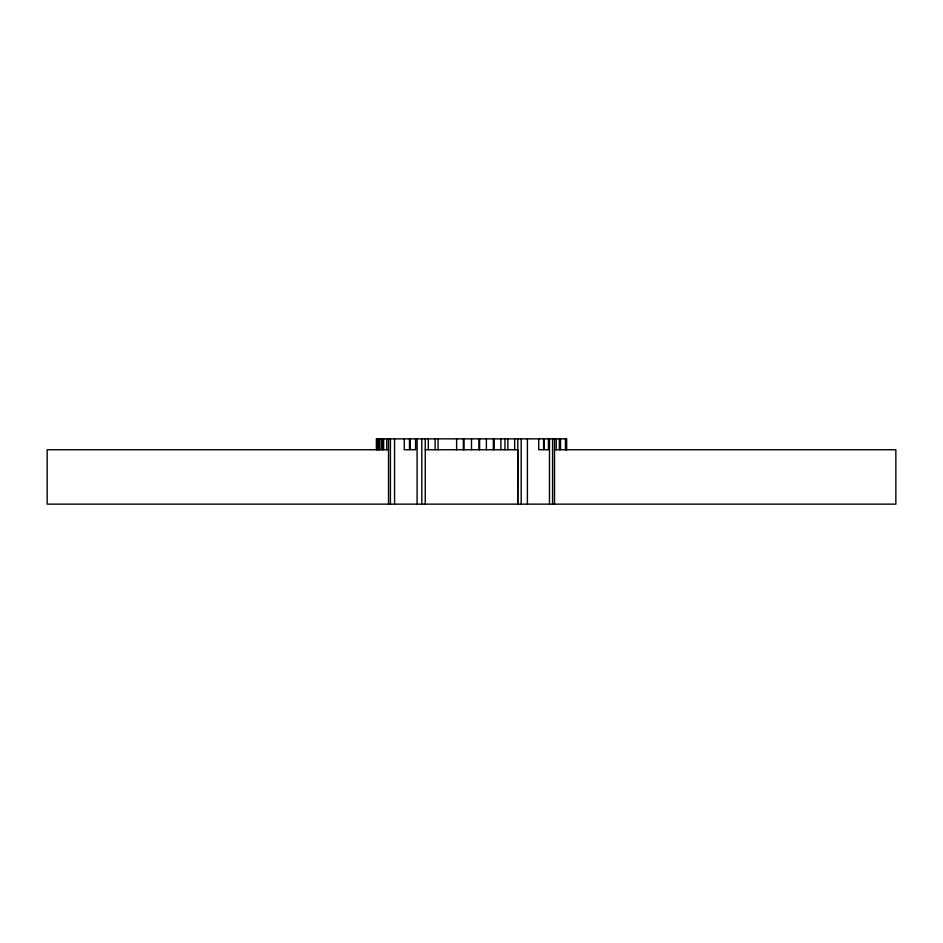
<?xml version="1.0" encoding="UTF-8"?>
<svg xmlns="http://www.w3.org/2000/svg" width="943" height="943" viewBox="0 0 943 943"><rect width="100%" height="100%" fill="white"/><g stroke="black" fill="none" stroke-linecap="round" stroke-linejoin="round"><path stroke-width="1.41" d="M388.516 449.74L47.15 449.74L47.15 504.14L895.85 504.14L895.85 449.74L554.508 449.74M425.258 449.74L517.801 449.74L517.742 504.14L517.801 438.86M566.59 449.74L566.59 438.86L376.41 438.86L376.41 449.74M566.366 438.86L566.366 449.74M566.295 438.86L566.236 449.74M565.423 438.86L565.423 449.74M560.543 438.86L560.543 449.74M559.352 438.86L559.352 449.74M556.229 438.86L556.229 449.74M554.508 438.86L554.508 504.14M552.586 438.86L552.586 504.14M549.486 438.86L549.486 504.14M548.437 438.86L548.437 449.74L544.111 449.74L544.111 438.86M543.581 438.86L543.581 449.74L538.736 449.74L538.736 438.86M527.396 438.86L527.396 504.14M521.184 438.86L521.184 504.14M514.678 438.86L514.678 449.74M507.888 438.86L507.888 449.74M504.965 438.86L504.965 449.74M500.886 438.86L500.886 449.74M494.167 438.86L494.167 449.74M493.366 438.86L493.366 449.74M486.376 438.86L486.376 449.74M479.61 438.86L479.61 449.74M478.961 438.86L478.961 449.74M471.5 438.86L471.5 449.74M464.039 438.86L464.039 449.74M463.343 438.86L463.343 449.74M456.624 438.86L456.624 449.74M438.059 438.86L438.059 449.74M435.112 438.86L435.112 449.74M428.322 438.86L428.322 449.74M425.258 438.86L425.258 504.14M421.816 438.86L421.816 504.14M417.101 438.86L417.101 504.14M415.604 438.86L415.604 449.74L410.122 449.74L410.122 438.86M409.486 438.86L409.486 449.74L404.264 449.74L404.264 438.86M394.563 438.86L394.563 504.14M390.414 438.86L390.414 504.14M388.516 438.86L388.516 504.14M386.771 438.86L386.771 449.74M383.648 438.86L383.648 449.74M382.504 438.86L382.504 449.74M381.055 438.86L381.055 449.74M379.169 438.86L379.169 449.74M378.968 438.86L378.968 449.74M377.577 438.86L377.577 449.74M376.634 438.86L376.705 449.74"/></g></svg>
